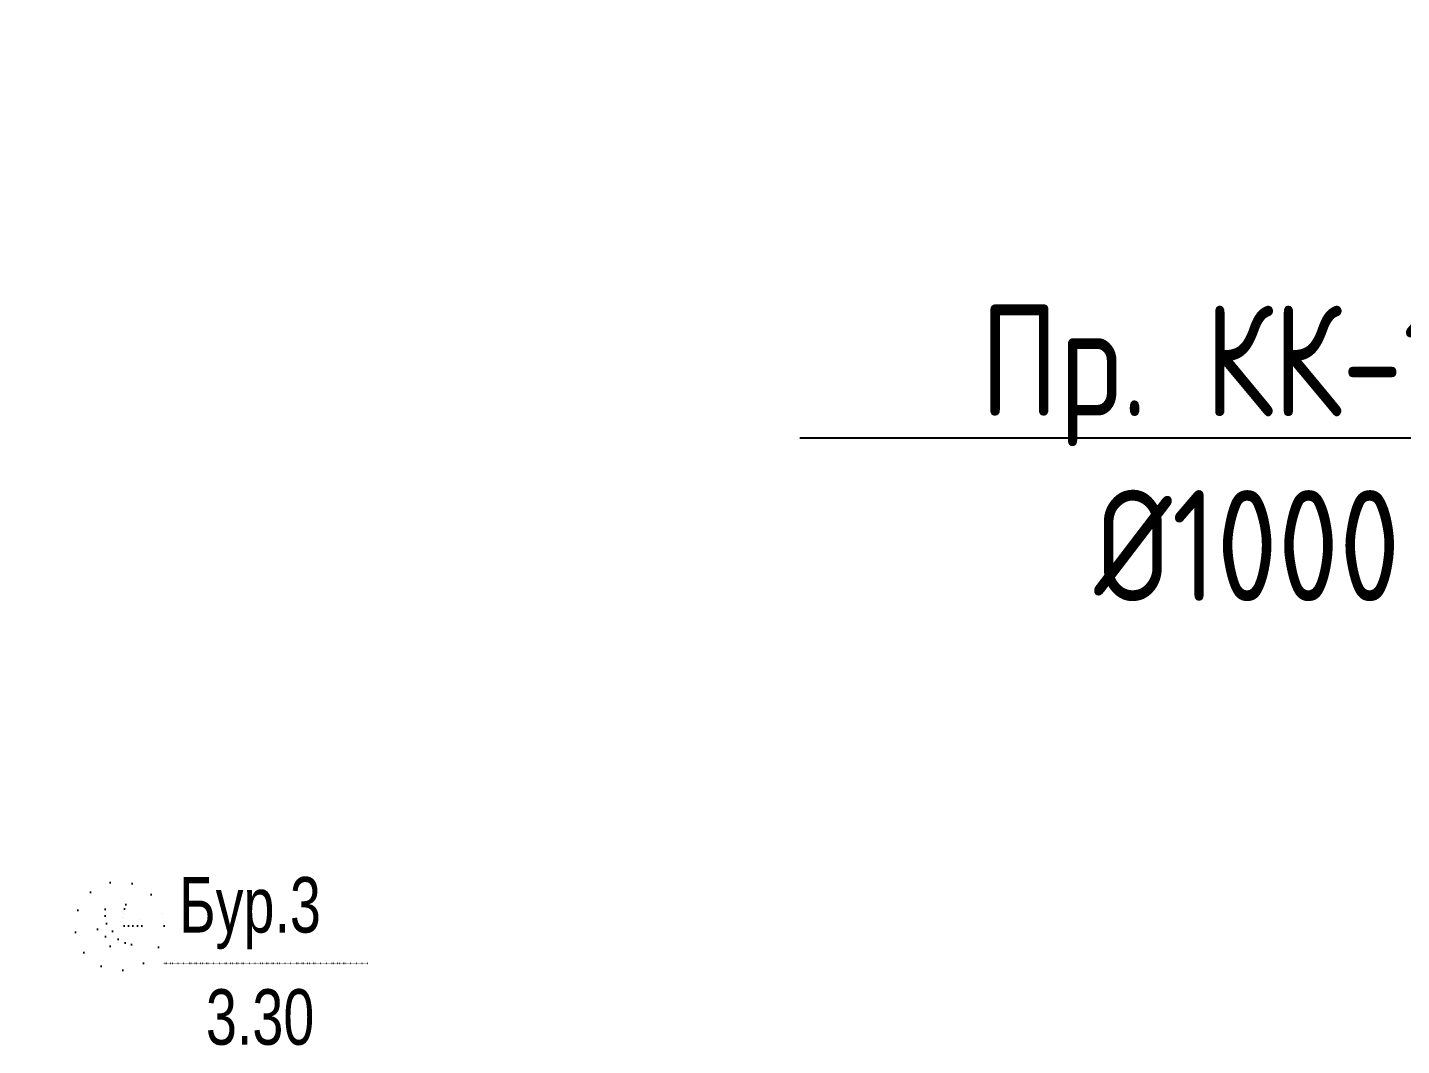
# Model space of a CAD drawing. Header units: millimetres. Extents: x 24859265 to 26550985, y 32092698 to 33532929.
# Drawn here: x 25952892 to 25968359, y 32927451 to 32938913 of the extents above; entities that cross this region are included whole.
import ezdxf
from ezdxf import colors
from ezdxf.entities.mleader import LeaderData, LeaderLine
from ezdxf.math import Vec2, Vec3

# ---------------------------------------------------------------- set-up
doc = ezdxf.new("R2010")
doc.units = ezdxf.units.MM
doc.linetypes.add('CONTI', pattern=[1, 0, 1])
doc.layers.add('BORE', color=7, linetype='CONTI')
doc.layers.add('Выноски', color=7, linetype='Continuous')
doc.styles.add('GOST 2.304', font='GOST_0.TTF')
doc.styles.add('SHRFT', font='TXT', dxfattribs={"width": 0.75})

# ---------------------------------------------------------------- blocks, each defined once
blk = doc.blocks.new('BL_985')
at = {"color": 0}
for radius in [2, 1, 0.8, 0.6, 0.4, 0.2]:
    blk.add_circle((0, 0), radius, dxfattribs=at)

msp = doc.modelspace()

# ---------------------------------------------------------------- linework, layer by layer
at = {"layer": 'BORE', "color": 5}
msp.add_line((25954424.4617, 32928379.5756), (25956721.3367, 32928379.5756), dxfattribs=at)

# ---------------------------------------------------------------- block references
at = {"layer": 'BORE', "color": 5, "lineweight": 60, "xscale": 250, "yscale": 250, "zscale": 250}
msp.add_blockref('BL_985', (25953928.6277, 32928797.0788), dxfattribs=at)

# ---------------------------------------------------------------- texts
at = {"layer": 'BORE', "color": 5, "style": 'SHRFT', "width": 0.75}
for s, p in [(' Бур.3', (25954424.4617, 32928722.7138)), ('3.30', (25954900.8338, 32927459.6211))]:
    msp.add_text(s, height=625, dxfattribs=at).set_placement(p)

# ---------------------------------------------------------------- leaders
at = {"layer": 'Выноски', "color": 0, "lineweight": -2}
ml = msp.add_multileader_mtext('Standard', dxfattribs=at)
ml.set_content('{\\C0;%%C200 мм\\PL= 13,20 м}', color=5, style='GOST 2.304')
ml.set_leader_properties(lineweight=-3)
ml.build(insert=Vec2(0, 0))
ml.multileader.update_dxf_attribs({"text_left_attachment_type": 6, "text_right_attachment_type": 6, "dogleg_length": 1, "arrow_head_size": 1250, "scale": 500})
ctx = ml.context
ctx.base_point, ctx.scale, ctx.char_height, ctx.arrow_head_size, ctx.landing_gap_size, ctx.plane_origin = Vec3(25954154.4539, 32941576.3504), 500, 1250, 1250, 900, Vec3(25923207.6369, 32927650.2959)
ctx.left_attachment, ctx.right_attachment, ctx.text_align_type = 6, 6, 1
notes = []
notes.append((ctx, [(1, (1, 1, 0), (25962074.6734, 32941576.3504), (-1, 0), 99.8478, [(1, [(25962999.3799, 32946708.6006)], 0, [])])]))
ctx.mtext.insert, ctx.mtext.alignment, ctx.mtext.flow_direction = Vec3(25958064.6397, 32943076.3504), 2, 5
ml = msp.add_multileader_mtext('Standard', dxfattribs=at)
ml.set_content('{\\C0;Пр. КК-14\\P%%C1000}', color=5, style='GOST 2.304')
ml.set_leader_properties(lineweight=-3)
ml.build(insert=Vec2(0, 0))
ml.multileader.update_dxf_attribs({"text_left_attachment_type": 6, "text_right_attachment_type": 6, "dogleg_length": 1, "arrow_head_size": 1250, "scale": 500})
ctx = ml.context
ctx.base_point, ctx.scale, ctx.char_height, ctx.arrow_head_size, ctx.landing_gap_size, ctx.plane_origin = Vec3(25962843.4698, 32934287.9844, 4288), 500, 1250, 1250, 900, Vec3(25974569.4962, 32909801.7302, 4288)
ctx.left_attachment, ctx.right_attachment, ctx.text_align_type = 6, 6, 1
notes.append((ctx, [(1, (1, 1, 0), (25970503.139, 32934287.9844, 4288), (-1, 0), 99.8478, [(1, [(25972619.4422, 32931862.5086, 4288)], 0, [])])]))
ctx.mtext.insert, ctx.mtext.alignment, ctx.mtext.flow_direction = Vec3(25966623.3805, 32935787.9844, 4288), 2, 5
for ctx, leaders in notes:
    for number, flags, end, landing, length, lines in leaders:
        leader = LeaderData()
        leader.index, (leader.has_last_leader_line, leader.has_dogleg_vector, leader.attachment_direction) = number, flags
        leader.last_leader_point, leader.dogleg_vector, leader.dogleg_length = Vec3(end), Vec3(landing), length
        for number, points, colour, breaks in lines:
            line = LeaderLine()
            line.index, line.vertices, line.color, line.breaks = number, Vec3.list(points), colors.encode_raw_color(colour), breaks
            leader.lines.append(line)
        ctx.leaders.append(leader)

doc.saveas('drawing.dxf')
